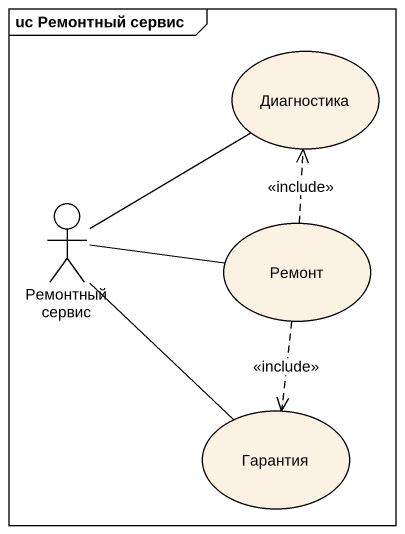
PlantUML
@startuml
mainframe uc Ремонтный сервис
usecase Диагностика
actor "Ремонтный сервис" as Ремонтный_сервис
usecase Ремонт
usecase Гарантия
Ремонтный_сервис -up- Диагностика
Ремонтный_сервис -right- Ремонт
Ремонтный_сервис -- Гарантия
Ремонт .up.> Диагностика : <<include>>
Ремонт ..> Гарантия : <<include>>
@enduml
